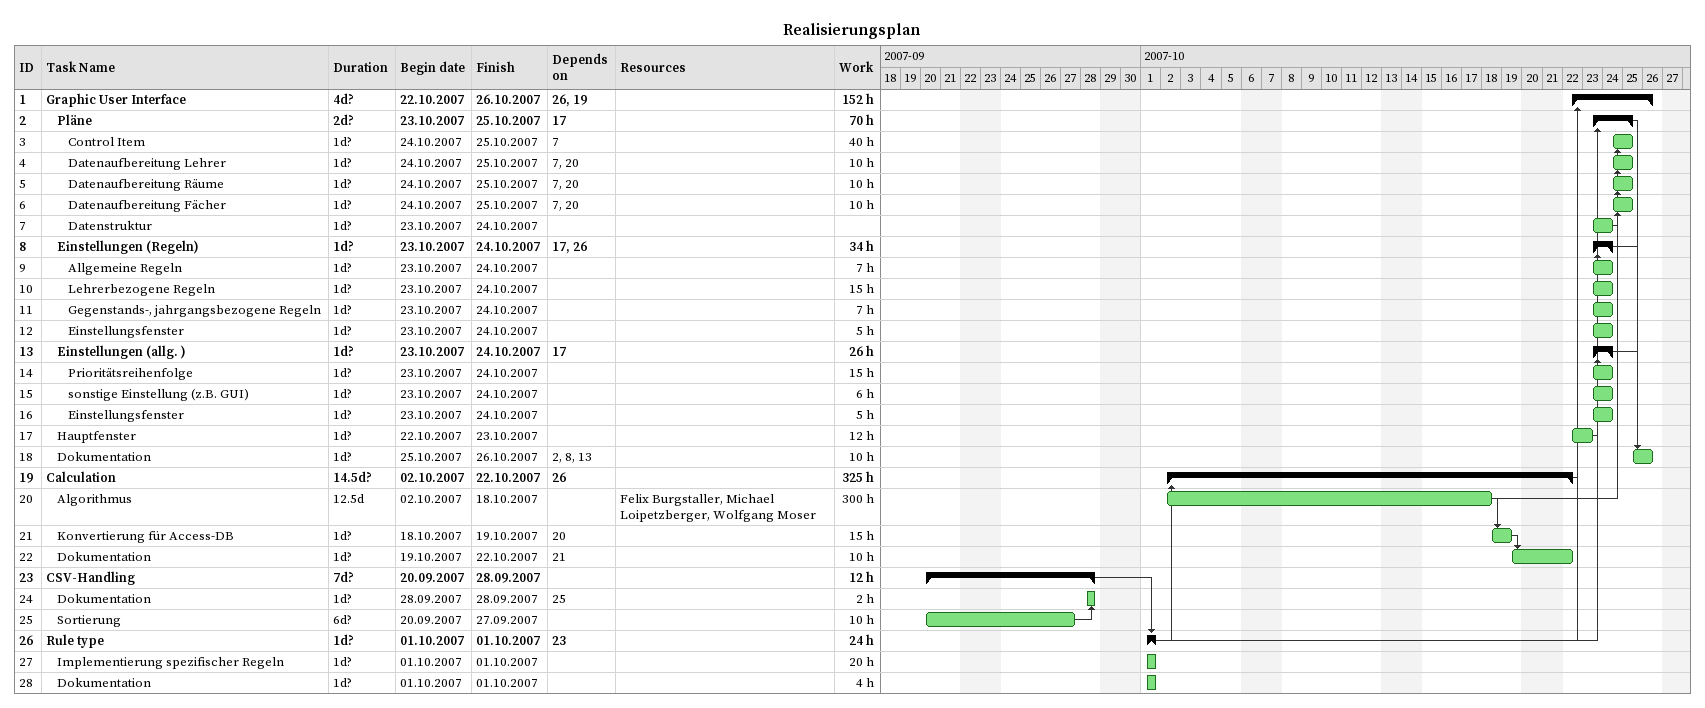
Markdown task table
Realisierungsplan

| ID | Level | Task | Duration | Start | Finish | Predecessors | Resources | Work (h) |
|---|---|---|---|---|---|---|---|---|
| 1 | 1 | **Graphic User Interface** | 4d? | 2007-10-22 | 2007-10-26 | 26, 19 |  | 152 |
| 2 | 2 | **Pläne** | 2d? | 2007-10-23 | 2007-10-25 | 17 |  | 70 |
| 3 | 3 | Control Item | 1d? | 2007-10-24 | 2007-10-25 | 7 |  | 40 |
| 4 | 3 | Datenaufbereitung Lehrer | 1d? | 2007-10-24 | 2007-10-25 | 7, 20 |  | 10 |
| 5 | 3 | Datenaufbereitung Räume | 1d? | 2007-10-24 | 2007-10-25 | 7, 20 |  | 10 |
| 6 | 3 | Datenaufbereitung Fächer | 1d? | 2007-10-24 | 2007-10-25 | 7, 20 |  | 10 |
| 7 | 3 | Datenstruktur | 1d? | 2007-10-23 | 2007-10-24 |  |  |  |
| 8 | 2 | **Einstellungen (Regeln)** | 1d? | 2007-10-23 | 2007-10-24 | 17, 26 |  | 34 |
| 9 | 3 | Allgemeine Regeln | 1d? | 2007-10-23 | 2007-10-24 |  |  | 7 |
| 10 | 3 | Lehrerbezogene Regeln | 1d? | 2007-10-23 | 2007-10-24 |  |  | 15 |
| 11 | 3 | Gegenstands-, jahrgangsbezogene Regeln | 1d? | 2007-10-23 | 2007-10-24 |  |  | 7 |
| 12 | 3 | Einstellungsfenster | 1d? | 2007-10-23 | 2007-10-24 |  |  | 5 |
| 13 | 2 | **Einstellungen (allg. )** | 1d? | 2007-10-23 | 2007-10-24 | 17 |  | 26 |
| 14 | 3 | Prioritätsreihenfolge | 1d? | 2007-10-23 | 2007-10-24 |  |  | 15 |
| 15 | 3 | sonstige Einstellung (z.B. GUI) | 1d? | 2007-10-23 | 2007-10-24 |  |  | 6 |
| 16 | 3 | Einstellungsfenster | 1d? | 2007-10-23 | 2007-10-24 |  |  | 5 |
| 17 | 2 | Hauptfenster | 1d? | 2007-10-22 | 2007-10-23 |  |  | 12 |
| 18 | 2 | Dokumentation | 1d? | 2007-10-25 | 2007-10-26 | 2, 8, 13 |  | 10 |
| 19 | 1 | **Calculation** | 14.5d? | 2007-10-02 | 2007-10-22 | 26 |  | 325 |
| 20 | 2 | Algorithmus | 12.5d | 2007-10-02 | 2007-10-18 |  | Felix Burgstaller, Michael Loipetzberger, Wolfgang Moser | 300 |
| 21 | 2 | Konvertierung für Access-DB | 1d? | 2007-10-18 | 2007-10-19 | 20 |  | 15 |
| 22 | 2 | Dokumentation | 1d? | 2007-10-19 | 2007-10-22 | 21 |  | 10 |
| 23 | 1 | **CSV-Handling** | 7d? | 2007-09-20 | 2007-09-28 |  |  | 12 |
| 24 | 2 | Dokumentation | 1d? | 2007-09-28 | 2007-09-28 | 25 |  | 2 |
| 25 | 2 | Sortierung | 6d? | 2007-09-20 | 2007-09-27 |  |  | 10 |
| 26 | 1 | **Rule type** | 1d? | 2007-10-01 | 2007-10-01 | 23 |  | 24 |
| 27 | 2 | Implementierung spezifischer Regeln | 1d? | 2007-10-01 | 2007-10-01 |  |  | 20 |
| 28 | 2 | Dokumentation | 1d? | 2007-10-01 | 2007-10-01 |  |  | 4 |
